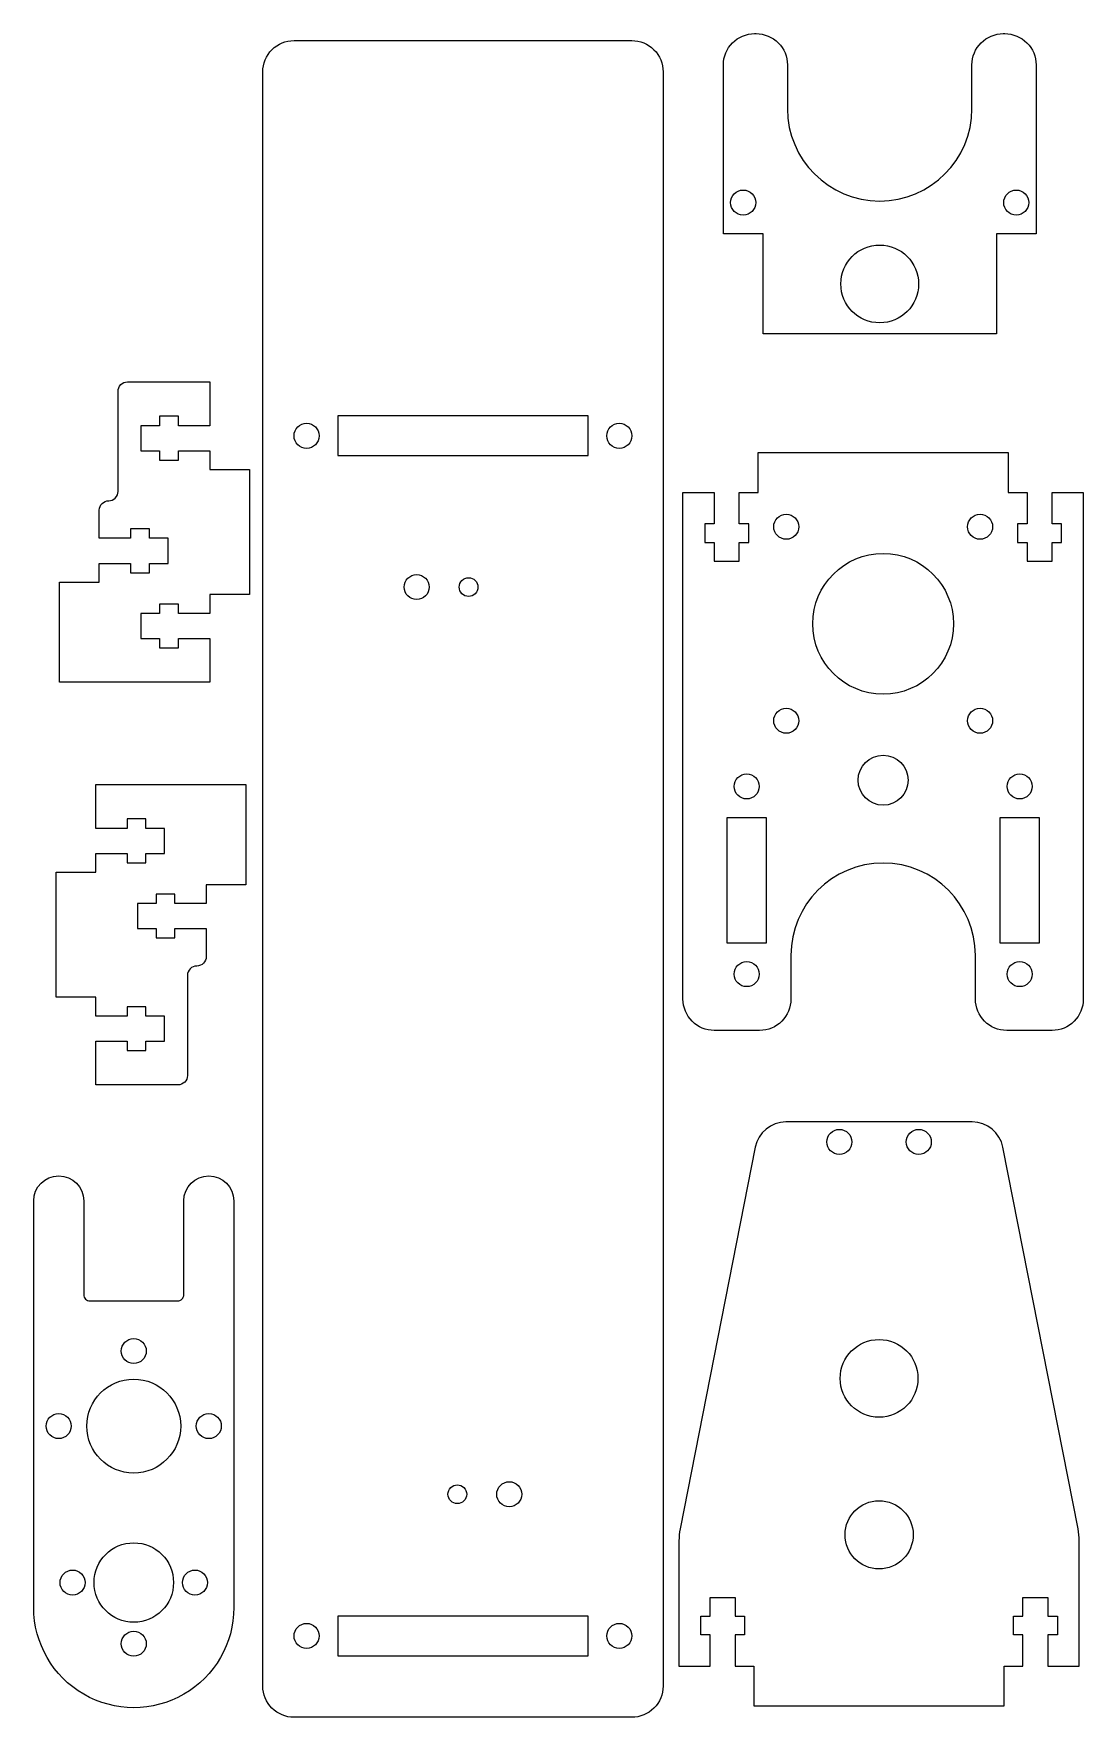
# Model space of a CAD drawing. Header units: millimetres. Extents: x 55 to 223, y 6 to 275.
import ezdxf

# ---------------------------------------------------------------- set-up
doc = ezdxf.new("R2010")
doc.units = ezdxf.units.MM
doc.layers.get('0').update_dxf_attribs({"linetype": 'CONTINUOUS'})

msp = doc.modelspace()

# ---------------------------------------------------------------- linework, layer by layer
for p, q in [((205.42, 101.06), (175.64, 101.06)), ((170.74, 97.02), (158.72, 36.03)), ((222.34, 36.03), (210.33, 97.02)), ((158.53, 34.1), (158.53, 14.08)), ((222.53, 14.08), (222.53, 34.1)), ((163.53, 22.08), (163.53, 25.08)), ((163.53, 25.08), (167.53, 25.08)), ((167.53, 25.08), (167.53, 22.08)), ((213.53, 22.08), (213.53, 25.08)), ((213.53, 25.08), (217.53, 25.08)), ((217.53, 25.08), (217.53, 22.08)), ((162.03, 19.08), (162.03, 22.08)), ((162.03, 22.08), (163.53, 22.08)), ((167.53, 22.08), (169.03, 22.08)), ((169.03, 22.08), (169.03, 19.08)), ((212.03, 19.08), (212.03, 22.08)), ((212.03, 22.08), (213.53, 22.08)), ((217.53, 22.08), (219.03, 22.08)), ((219.03, 22.08), (219.03, 19.08)), ((163.53, 19.08), (162.03, 19.08)), ((163.53, 14.08), (163.53, 19.08)), ((169.03, 19.08), (167.53, 19.08)), ((167.53, 19.08), (167.53, 14.08)), ((213.53, 19.08), (212.03, 19.08)), ((213.53, 14.08), (213.53, 19.08)), ((219.03, 19.08), (217.53, 19.08)), ((217.53, 19.08), (217.53, 14.08)), ((158.53, 14.08), (163.53, 14.08)), ((167.53, 14.08), (170.53, 14.08)), ((170.53, 14.08), (170.53, 7.73)), ((210.53, 7.73), (210.53, 14.08)), ((210.53, 14.08), (213.53, 14.08)), ((217.53, 14.08), (222.53, 14.08)), ((170.53, 7.73), (210.53, 7.73))]:
    msp.add_line(p, q)
for points in [[(215.63, 270.01), (215.63, 243.01), (209.28, 243.01), (209.28, 227.01), (171.98, 227.01), (171.98, 243.01), (165.63, 243.01), (165.63, 270.01, -0.414214), (170.63, 275.01), (170.88, 275.01, -0.414214), (175.88, 270.01), (175.88, 263.01, 1), (205.38, 263.01), (205.38, 270.01, -0.414214), (210.38, 275.01), (210.63, 275.01, -0.414214)], [(151, 273.91, -0.414214), (156, 268.91), (156, 10.91, -0.414214), (151, 5.91), (97, 5.91, -0.414214), (92, 10.91), (92, 268.91, -0.414214), (97, 273.91)], [(70.86, 194.35), (65.86, 194.35), (65.86, 198.85, -0.414214), (67.36, 200.35, 0.414214), (68.86, 201.85), (68.86, 217.85, -0.414214), (70.36, 219.35), (83.51, 219.35), (83.51, 212.35), (78.51, 212.35), (78.51, 213.85), (75.51, 213.85), (75.51, 212.35), (72.51, 212.35), (72.51, 208.35), (75.51, 208.35), (75.51, 206.85), (78.51, 206.85), (78.51, 208.35), (83.51, 208.35), (83.51, 205.35), (89.86, 205.35), (89.86, 185.35), (83.51, 185.35), (83.51, 182.35), (78.51, 182.35), (78.51, 183.85), (75.51, 183.85), (75.51, 182.35), (72.51, 182.35), (72.51, 178.35), (75.51, 178.35), (75.51, 176.85), (78.51, 176.85), (78.51, 178.35), (83.51, 178.35), (83.51, 171.35), (59.51, 171.35), (59.51, 187.35), (65.86, 187.35), (65.86, 190.35), (70.86, 190.35), (70.86, 188.85), (73.86, 188.85), (73.86, 190.35), (76.86, 190.35), (76.86, 194.35), (73.86, 194.35), (73.86, 195.85), (70.86, 195.85)], [(159.18, 120.69), (159.18, 201.69), (164.18, 201.69), (164.18, 196.69), (162.68, 196.69), (162.68, 193.69), (164.18, 193.69), (164.18, 190.69), (168.18, 190.69), (168.18, 193.69), (169.68, 193.69), (169.68, 196.69), (168.18, 196.69), (168.18, 201.69), (171.18, 201.69), (171.18, 208.04), (211.18, 208.04), (211.18, 201.69), (214.18, 201.69), (214.18, 196.69), (212.68, 196.69), (212.68, 193.69), (214.18, 193.69), (214.18, 190.69), (218.18, 190.69), (218.18, 193.69), (219.68, 193.69), (219.68, 196.69), (218.18, 196.69), (218.18, 201.69), (223.18, 201.69), (223.18, 120.69, -0.414214), (218.18, 115.69), (210.93, 115.69, -0.414214), (205.93, 120.69), (205.93, 127.69, 1), (176.43, 127.69), (176.43, 120.69, -0.414214), (171.43, 115.69), (164.18, 115.69, -0.414214)], [(77.95, 131.99), (82.95, 131.99), (82.95, 127.49, -0.414214), (81.45, 125.99, 0.414214), (79.95, 124.49), (79.95, 108.49, -0.414214), (78.45, 106.99), (65.3, 106.99), (65.3, 113.99), (70.3, 113.99), (70.3, 112.49), (73.3, 112.49), (73.3, 113.99), (76.3, 113.99), (76.3, 117.99), (73.3, 117.99), (73.3, 119.49), (70.3, 119.49), (70.3, 117.99), (65.3, 117.99), (65.3, 120.99), (58.95, 120.99), (58.95, 140.99), (65.3, 140.99), (65.3, 143.99), (70.3, 143.99), (70.3, 142.49), (73.3, 142.49), (73.3, 143.99), (76.3, 143.99), (76.3, 147.99), (73.3, 147.99), (73.3, 149.49), (70.3, 149.49), (70.3, 147.99), (65.3, 147.99), (65.3, 154.99), (89.3, 154.99), (89.3, 138.99), (82.95, 138.99), (82.95, 135.99), (77.95, 135.99), (77.95, 137.49), (74.95, 137.49), (74.95, 135.99), (71.95, 135.99), (71.95, 131.99), (74.95, 131.99), (74.95, 130.49), (77.95, 130.49)], [(63.37, 88.45), (63.37, 73.45, 0.414214), (64.37, 72.45), (78.37, 72.45, 0.414214), (79.37, 73.45), (79.37, 88.45, -1), (87.37, 88.45), (87.37, 23.45, -1.000004), (55.37, 23.45), (55.37, 88.45, -1)]]:
    msp.add_lwpolyline(points, format="xyb", close=True)
for points in [[(144, 207.56), (144, 213.91), (104, 213.91), (104, 207.56)], [(166.18, 149.69), (166.18, 129.69), (172.53, 129.69), (172.53, 149.69)], [(209.83, 149.69), (209.83, 129.69), (216.18, 129.69), (216.18, 149.69)], [(144, 22.1), (104, 22.1), (104, 15.75), (144, 15.75)]]:
    msp.add_lwpolyline(points, close=True)
for centre, radius in [((168.8, 248.01), 2), ((212.45, 248.01), 2), ((190.63, 235.01), 6.22), ((99, 210.73), 2), ((149, 210.73), 2), ((175.68, 196.19), 2), ((206.68, 196.19), 2), ((191.18, 180.69), 11.25), ((116.6, 186.56), 2), ((124.9, 186.56), 1.5), ((175.68, 165.19), 2), ((206.68, 165.19), 2), ((191.18, 155.69), 4), ((169.36, 154.69), 2), ((213.01, 154.69), 2), ((169.36, 124.69), 2), ((213.01, 124.69), 2), ((184.18, 97.88), 2), ((196.88, 97.88), 2), ((71.37, 64.45), 2), ((190.53, 60.08), 6.22), ((71.37, 52.45), 7.5), ((59.37, 52.45), 2), ((83.37, 52.45), 2), ((123.1, 41.56), 1.5), ((131.4, 41.56), 2), ((190.53, 35.08), 5.45), ((71.37, 27.45), 6.35), ((61.59, 27.45), 2), ((81.15, 27.45), 2), ((71.37, 17.67), 2), ((99, 18.92), 2), ((149, 18.92), 2)]:
    msp.add_circle(centre, radius)
for points in [[(175.64, 101.06), (173.25, 101.06), (171.2, 99.37), (170.74, 97.02)], [(210.33, 97.02), (209.86, 99.37), (207.81, 101.06), (205.42, 101.06)], [(158.72, 36.03), (158.59, 35.4), (158.53, 34.75), (158.53, 34.1)], [(222.53, 34.1), (222.53, 34.75), (222.47, 35.4), (222.34, 36.03)]]:
    msp.add_open_spline(points, degree=3)

doc.saveas('drawing.dxf')
